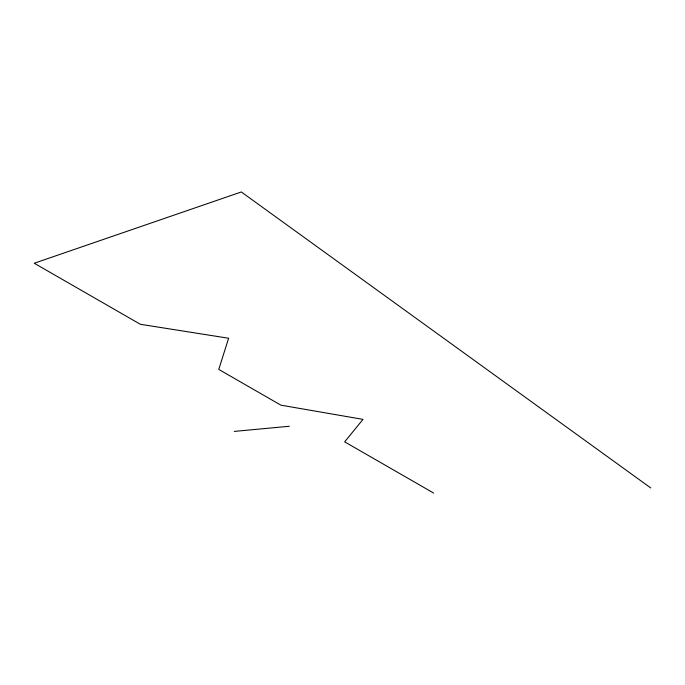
<?xml version="1.0" encoding="UTF-8"?>
<svg xmlns="http://www.w3.org/2000/svg" width="685" height="685" viewBox="0 0 685 685"><rect width="100%" height="100%" fill="white"/><g stroke="black" fill="none" stroke-linecap="round" stroke-linejoin="round"><path stroke-width="1.03" d="M234.253 431.413L289.378 426.258M433.605 493.037L344.658 441.851L362.99 419.374L280.91 405.169L218.772 369.412L228.61 338.244L140.348 324.288L34.25 263.237L241.325 191.963L650.75 487.951"/></g></svg>
